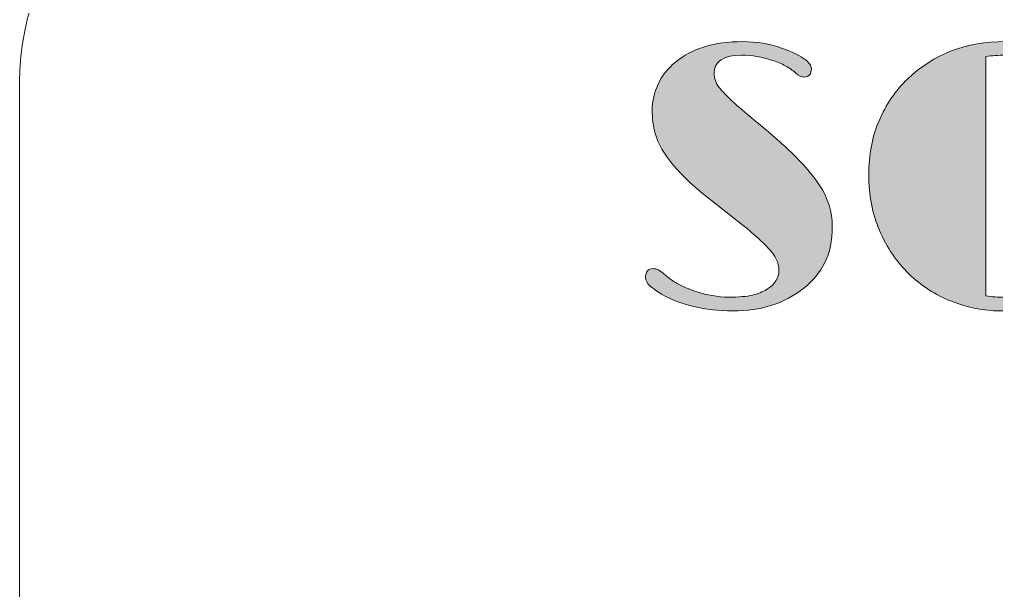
# Model space of a CAD drawing. Header units: millimetres. Extents: x 1534 to 1808, y -407 to 47.
# Drawn here: x 1533.9 to 1624.9, y -59.5 to -6.3 of the extents above; entities that cross this region are included whole.
import ezdxf

# ---------------------------------------------------------------- set-up
doc = ezdxf.new("R2010")
doc.units = ezdxf.units.MM
doc.header["$MEASUREMENT"] = 0
doc.layers.add('Layer 1', color=7, linetype='Continuous', lineweight=0)

# ---------------------------------------------------------------- blocks, each defined once
blk = doc.blocks.new('Block_0')
at = {"layer": 'Layer 1', "transparency": 33554687}
h = blk.add_hatch(color=7, dxfattribs=at)
h.dxf.hatch_style = 2
edge = h.paths.add_edge_path()
edge.add_spline(control_points=[(1593.713, -31.906), (1593.309, -31.676), (1592.961, -31.434), (1592.667, -31.18), (1592.373, -30.927), (1592.227, -30.656), (1592.227, -30.368), (1592.227, -29.815), (1592.463, -29.539), (1592.935, -29.539), (1593.246, -29.539), (1593.592, -29.712), (1593.972, -30.057), (1594.352, -30.403), (1594.778, -30.705), (1595.251, -30.964), (1595.723, -31.224), (1596.236, -31.446), (1596.789, -31.63), (1597.929, -32.01), (1598.984, -32.2), (1599.951, -32.2), (1600.919, -32.2), (1601.665, -32.137), (1602.189, -32.01), (1602.713, -31.883), (1603.154, -31.71), (1603.511, -31.491), (1604.271, -31.019), (1604.651, -30.414), (1604.651, -29.677), (1604.651, -28.997), (1604.323, -28.312), (1603.666, -27.621), (1603.114, -27.033), (1602.33, -26.33), (1601.316, -25.512), (1601.316, -25.512), (1598.361, -23.197), (1598.361, -23.197), (1595.4, -20.916), (1593.655, -18.831), (1593.125, -16.941), (1592.941, -16.284), (1592.849, -15.553), (1592.849, -14.746), (1592.849, -13.94), (1593.03, -13.145), (1593.393, -12.362), (1593.756, -11.578), (1594.294, -10.893), (1595.009, -10.305), (1596.541, -9.026), (1598.626, -8.387), (1601.265, -8.387), (1602.612, -8.387), (1603.822, -8.586), (1604.894, -8.983), (1605.965, -9.38), (1606.696, -9.735), (1607.088, -10.046), (1607.48, -10.357), (1607.676, -10.639), (1607.676, -10.893), (1607.676, -11.423), (1607.457, -11.687), (1607.019, -11.687), (1606.765, -11.687), (1606.495, -11.561), (1606.207, -11.307), (1605.919, -11.054), (1605.599, -10.832), (1605.248, -10.642), (1604.896, -10.452), (1604.496, -10.282), (1604.047, -10.132), (1603.079, -9.81), (1602.129, -9.648), (1601.195, -9.648), (1599.479, -9.648), (1598.62, -10.213), (1598.62, -11.342), (1598.62, -11.814), (1598.776, -12.252), (1599.087, -12.655), (1599.64, -13.358), (1600.72, -14.363), (1602.327, -15.671), (1603.934, -16.978), (1605.225, -18.122), (1606.198, -19.101), (1607.171, -20.08), (1607.912, -20.962), (1608.419, -21.745), (1609.225, -22.978), (1609.629, -24.259), (1609.629, -25.59), (1609.629, -26.921), (1609.395, -28.05), (1608.928, -28.977), (1608.462, -29.905), (1607.808, -30.703), (1606.967, -31.371), (1605.193, -32.776), (1602.993, -33.479), (1600.366, -33.479), (1597.739, -33.479), (1595.521, -32.955), (1593.713, -31.906)], knot_values=[0, 0, 0, 0, 1, 1, 1, 2, 2, 2, 3, 3, 3, 4, 4, 4, 5, 5, 5, 6, 6, 6, 7, 7, 7, 8, 8, 8, 9, 9, 9, 10, 10, 10, 11, 11, 11, 12, 12, 12, 13, 13, 13, 14, 14, 14, 15, 15, 15, 16, 16, 16, 17, 17, 17, 18, 18, 18, 19, 19, 19, 20, 20, 20, 21, 21, 21, 22, 22, 22, 23, 23, 23, 24, 24, 24, 25, 25, 25, 26, 26, 26, 27, 27, 27, 28, 28, 28, 29, 29, 29, 30, 30, 30, 31, 31, 31, 32, 32, 32, 33, 33, 33, 34, 34, 34, 35, 35, 35, 36, 36, 36, 36], degree=3, periodic=0)
h = blk.add_hatch(color=7, dxfattribs=at)
h.dxf.hatch_style = 2
edge = h.paths.add_edge_path()
edge.add_spline(control_points=[(1625.725, -9.648), (1625.092, -9.648), (1624.498, -9.694), (1623.945, -9.787), (1623.945, -9.787), (1623.945, -32.079), (1623.945, -32.079), (1624.475, -32.171), (1625.069, -32.217), (1625.725, -32.217), (1628.801, -32.217), (1631.394, -31.192), (1633.502, -29.141), (1635.702, -27.01), (1636.802, -24.257), (1636.802, -20.881), (1636.802, -17.667), (1635.771, -14.994), (1633.709, -12.863), (1631.624, -10.72), (1628.962, -9.648), (1625.725, -9.648)], knot_values=[0, 0, 0, 0, 1, 1, 1, 2, 2, 2, 3, 3, 3, 4, 4, 4, 5, 5, 5, 6, 6, 6, 7, 7, 7, 7], degree=3, periodic=0)
edge = h.paths.add_edge_path()
edge.add_spline(control_points=[(1616.756, -30.031), (1615.616, -28.92), (1614.709, -27.572), (1614.035, -25.988), (1613.361, -24.404), (1613.024, -22.675), (1613.024, -20.803), (1613.024, -18.931), (1613.344, -17.249), (1613.983, -15.757), (1614.622, -14.265), (1615.506, -12.972), (1616.636, -11.878), (1619.055, -9.551), (1622.09, -8.387), (1625.743, -8.387), (1629.372, -8.387), (1632.344, -9.533), (1634.66, -11.826), (1637.01, -14.153), (1638.185, -17.172), (1638.185, -20.881), (1638.185, -24.579), (1636.981, -27.621), (1634.573, -30.005), (1633.064, -31.48), (1631.209, -32.5), (1629.009, -33.064), (1627.914, -33.341), (1626.644, -33.479), (1625.198, -33.479), (1623.752, -33.479), (1622.269, -33.182), (1620.748, -32.589), (1619.228, -31.996), (1617.897, -31.143), (1616.756, -30.031)], knot_values=[0, 0, 0, 0, 1, 1, 1, 2, 2, 2, 3, 3, 3, 4, 4, 4, 5, 5, 5, 6, 6, 6, 7, 7, 7, 8, 8, 8, 9, 9, 9, 10, 10, 10, 11, 11, 11, 12, 12, 12, 12], degree=3, periodic=0)
at = {"layer": 'Layer 1'}
for points, knots in [([(1593.713, -31.906), (1593.309, -31.676), (1592.961, -31.434), (1592.667, -31.18), (1592.373, -30.927), (1592.227, -30.656), (1592.227, -30.368), (1592.227, -29.815), (1592.463, -29.539), (1592.935, -29.539), (1593.246, -29.539), (1593.592, -29.712), (1593.972, -30.057), (1594.352, -30.403), (1594.778, -30.705), (1595.251, -30.964), (1595.723, -31.224), (1596.236, -31.446), (1596.789, -31.63), (1597.929, -32.01), (1598.984, -32.2), (1599.951, -32.2), (1600.919, -32.2), (1601.665, -32.137), (1602.189, -32.01), (1602.713, -31.883), (1603.154, -31.71), (1603.511, -31.491), (1604.271, -31.019), (1604.651, -30.414), (1604.651, -29.677), (1604.651, -28.997), (1604.323, -28.312), (1603.666, -27.621), (1603.114, -27.033), (1602.33, -26.33), (1601.316, -25.512), (1601.316, -25.512), (1598.361, -23.197), (1598.361, -23.197), (1595.4, -20.916), (1593.655, -18.831), (1593.125, -16.941), (1592.941, -16.284), (1592.849, -15.553), (1592.849, -14.746), (1592.849, -13.94), (1593.03, -13.145), (1593.393, -12.362), (1593.756, -11.578), (1594.294, -10.893), (1595.009, -10.305), (1596.541, -9.026), (1598.626, -8.387), (1601.265, -8.387), (1602.612, -8.387), (1603.822, -8.586), (1604.894, -8.983), (1605.965, -9.38), (1606.696, -9.735), (1607.088, -10.046), (1607.48, -10.357), (1607.676, -10.639), (1607.676, -10.893), (1607.676, -11.423), (1607.457, -11.687), (1607.019, -11.687), (1606.765, -11.687), (1606.495, -11.561), (1606.207, -11.307), (1605.919, -11.054), (1605.599, -10.832), (1605.248, -10.642), (1604.896, -10.452), (1604.496, -10.282), (1604.047, -10.132), (1603.079, -9.81), (1602.129, -9.648), (1601.195, -9.648), (1599.479, -9.648), (1598.62, -10.213), (1598.62, -11.342), (1598.62, -11.814), (1598.776, -12.252), (1599.087, -12.655), (1599.64, -13.358), (1600.72, -14.363), (1602.327, -15.671), (1603.934, -16.978), (1605.225, -18.122), (1606.198, -19.101), (1607.171, -20.08), (1607.912, -20.962), (1608.419, -21.745), (1609.225, -22.978), (1609.629, -24.259), (1609.629, -25.59), (1609.629, -26.921), (1609.395, -28.05), (1608.928, -28.977), (1608.462, -29.905), (1607.808, -30.703), (1606.967, -31.371), (1605.193, -32.776), (1602.993, -33.479), (1600.366, -33.479), (1597.739, -33.479), (1595.521, -32.955), (1593.713, -31.906)], [0, 0, 0, 0, 1, 1, 1, 2, 2, 2, 3, 3, 3, 4, 4, 4, 5, 5, 5, 6, 6, 6, 7, 7, 7, 8, 8, 8, 9, 9, 9, 10, 10, 10, 11, 11, 11, 12, 12, 12, 13, 13, 13, 14, 14, 14, 15, 15, 15, 16, 16, 16, 17, 17, 17, 18, 18, 18, 19, 19, 19, 20, 20, 20, 21, 21, 21, 22, 22, 22, 23, 23, 23, 24, 24, 24, 25, 25, 25, 26, 26, 26, 27, 27, 27, 28, 28, 28, 29, 29, 29, 30, 30, 30, 31, 31, 31, 32, 32, 32, 33, 33, 33, 34, 34, 34, 35, 35, 35, 36, 36, 36, 36]), ([(1616.756, -30.031), (1615.616, -28.92), (1614.709, -27.572), (1614.035, -25.988), (1613.361, -24.404), (1613.024, -22.675), (1613.024, -20.803), (1613.024, -18.931), (1613.344, -17.249), (1613.983, -15.757), (1614.622, -14.265), (1615.506, -12.972), (1616.636, -11.878), (1619.055, -9.551), (1622.09, -8.387), (1625.743, -8.387), (1629.372, -8.387), (1632.344, -9.533), (1634.66, -11.826), (1637.01, -14.153), (1638.185, -17.172), (1638.185, -20.881), (1638.185, -24.579), (1636.981, -27.621), (1634.573, -30.005), (1633.064, -31.48), (1631.209, -32.5), (1629.009, -33.064), (1627.914, -33.341), (1626.644, -33.479), (1625.198, -33.479), (1623.752, -33.479), (1622.269, -33.182), (1620.748, -32.589), (1619.228, -31.996), (1617.897, -31.143), (1616.756, -30.031)], [0, 0, 0, 0, 1, 1, 1, 2, 2, 2, 3, 3, 3, 4, 4, 4, 5, 5, 5, 6, 6, 6, 7, 7, 7, 8, 8, 8, 9, 9, 9, 10, 10, 10, 11, 11, 11, 12, 12, 12, 12]), ([(1625.725, -9.648), (1625.092, -9.648), (1624.498, -9.694), (1623.945, -9.787), (1623.945, -9.787), (1623.945, -32.079), (1623.945, -32.079), (1624.475, -32.171), (1625.069, -32.217), (1625.725, -32.217), (1628.801, -32.217), (1631.394, -31.192), (1633.502, -29.141), (1635.702, -27.01), (1636.802, -24.257), (1636.802, -20.881), (1636.802, -17.667), (1635.771, -14.994), (1633.709, -12.863), (1631.624, -10.72), (1628.962, -9.648), (1625.725, -9.648)], [0, 0, 0, 0, 1, 1, 1, 2, 2, 2, 3, 3, 3, 4, 4, 4, 5, 5, 5, 6, 6, 6, 7, 7, 7, 7])]:
    blk.add_open_spline(points, degree=3, knots=knots, dxfattribs=at)

msp = doc.modelspace()

# ---------------------------------------------------------------- linework, layer by layer
at = {"layer": 'Layer 1'}
msp.add_open_spline([(1773.814, -22.181), (1773.814, -22.181), (1773.814, -12.209), (1773.814, -12.209), (1773.814, 1.046), (1763.069, 11.791), (1749.814, 11.791), (1740.164, 11.791), (1731.847, 6.094), (1728.038, -2.12), (1727.518, -3.24), (1725.836, -2.861), (1725.836, -1.626), (1725.836, -1.626), (1725.836, 1.902), (1725.836, 1.902), (1725.836, 15.157), (1715.091, 25.902), (1701.836, 25.902), (1692.186, 25.902), (1683.869, 20.205), (1680.06, 11.991), (1679.54, 10.871), (1677.859, 11.25), (1677.859, 12.485), (1677.859, 12.485), (1677.859, 12.485), (1677.859, 12.485), (1677.859, 25.74), (1667.113, 36.485), (1653.859, 36.485), (1640.604, 36.485), (1629.859, 25.74), (1629.859, 12.485), (1629.859, 12.485), (1629.859, 12.485), (1629.859, 12.485), (1629.859, 11.25), (1628.177, 10.871), (1627.657, 11.991), (1623.848, 20.205), (1615.531, 25.902), (1605.881, 25.902), (1592.626, 25.902), (1581.881, 15.157), (1581.881, 1.902), (1581.881, 1.902), (1581.881, -1.626), (1581.881, -1.626), (1581.881, -2.861), (1580.199, -3.24), (1579.68, -2.12), (1575.87, 6.094), (1567.553, 11.791), (1557.903, 11.791), (1544.648, 11.791), (1533.903, 1.046), (1533.903, -12.209), (1533.903, -12.209), (1533.903, -22.181), (1533.903, -22.181), (1533.903, -22.181), (1533.903, -48.006), (1533.903, -48.006), (1533.903, -48.006), (1533.903, -406.82), (1533.903, -406.82), (1533.903, -406.82), (1773.903, -406.82), (1773.903, -406.82), (1773.903, -406.82), (1773.903, -22.181), (1773.903, -22.181), (1773.903, -22.181), (1773.814, -22.181), (1773.814, -22.181)], degree=3, knots=[0, 0, 0, 0, 1, 1, 1, 2, 2, 2, 3, 3, 3, 4, 4, 4, 5, 5, 5, 6, 6, 6, 7, 7, 7, 8, 8, 8, 9, 9, 9, 10, 10, 10, 11, 11, 11, 12, 12, 12, 13, 13, 13, 14, 14, 14, 15, 15, 15, 16, 16, 16, 17, 17, 17, 18, 18, 18, 19, 19, 19, 20, 20, 20, 21, 21, 21, 22, 22, 22, 23, 23, 23, 24, 24, 24, 25, 25, 25, 25], dxfattribs=at)

# ---------------------------------------------------------------- block references
msp.add_blockref('Block_0', (0, 0), dxfattribs=at)

doc.saveas('drawing.dxf')
